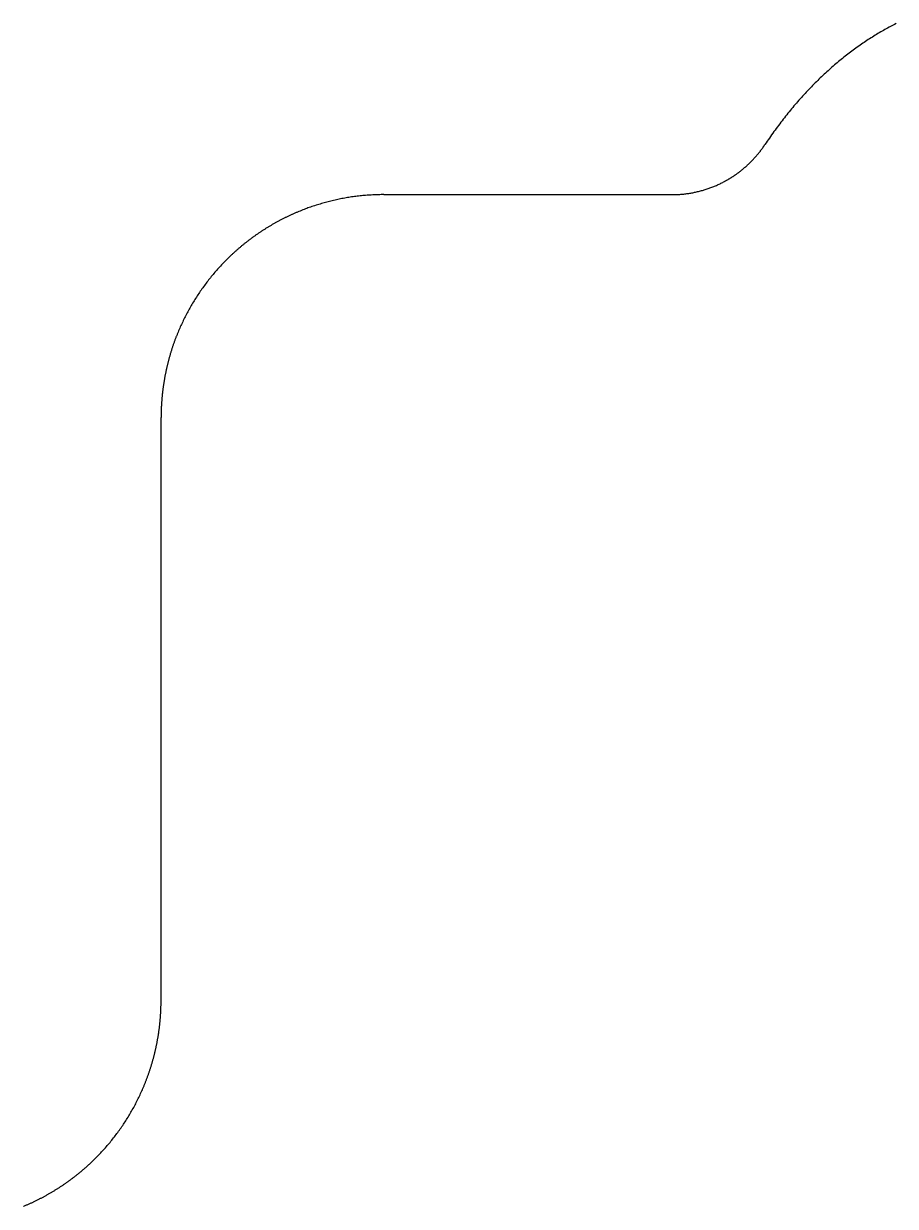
# Model space of a CAD drawing. Header units: millimetres. Extents: x -10 to 277, y -95 to 18.
# Drawn here: x 215.14 to 222.96, y -95.07 to -84.46 of the extents above; entities that cross this region are included whole.
import ezdxf

# ---------------------------------------------------------------- set-up
doc = ezdxf.new("R2010")
doc.units = ezdxf.units.MM
doc.header["$MEASUREMENT"] = 0
doc.layers.add('Edge.Cuts', color=53, linetype='CONTINUOUS')

msp = doc.modelspace()

# ---------------------------------------------------------------- linework, layer by layer
at = {"layer": 'Edge.Cuts', "linetype": 'Continuous'}
for p, q in [((222.919401, -84.486019), (222.906855, -84.492735)), ((222.93196, -84.479388), (222.919401, -84.486019)), ((222.944532, -84.472839), (222.93196, -84.479388)), ((222.957116, -84.466375), (222.944532, -84.472839)), ((222.969712, -84.459994), (222.957116, -84.466375)), ((222.732681, -84.595576), (222.720355, -84.603554)), ((222.745024, -84.587683), (222.732681, -84.595576)), ((222.757382, -84.579873), (222.745024, -84.587683)), ((222.769757, -84.572149), (222.757382, -84.579873)), ((222.782147, -84.564508), (222.769757, -84.572149)), ((222.794553, -84.556952), (222.782147, -84.564508)), ((222.806973, -84.549481), (222.794553, -84.556952)), ((222.819409, -84.542093), (222.806973, -84.549481)), ((222.831859, -84.53479), (222.819409, -84.542093)), ((222.844324, -84.527571), (222.831859, -84.53479)), ((222.856803, -84.520436), (222.844324, -84.527571)), ((222.869295, -84.513385), (222.856803, -84.520436)), ((222.881802, -84.506417), (222.869295, -84.513385)), ((222.894322, -84.499534), (222.881802, -84.506417)), ((222.906855, -84.492735), (222.894322, -84.499534)), ((222.585928, -84.696901), (222.573819, -84.705896)), ((222.598056, -84.687991), (222.585928, -84.696901)), ((222.610203, -84.679166), (222.598056, -84.687991)), ((222.622369, -84.670425), (222.610203, -84.679166)), ((222.634555, -84.66177), (222.622369, -84.670425)), ((222.646759, -84.653199), (222.634555, -84.66177)), ((222.658981, -84.644713), (222.646759, -84.653199)), ((222.671221, -84.636312), (222.658981, -84.644713)), ((222.683478, -84.627996), (222.671221, -84.636312)), ((222.695754, -84.619764), (222.683478, -84.627996)), ((222.708046, -84.611617), (222.695754, -84.619764)), ((222.720355, -84.603554), (222.708046, -84.611617)), ((222.453876, -84.800518), (222.442003, -84.810448)), ((222.465773, -84.790673), (222.453876, -84.800518)), ((222.477692, -84.780913), (222.465773, -84.790673)), ((222.489633, -84.771239), (222.477692, -84.780913)), ((222.501596, -84.761649), (222.489633, -84.771239)), ((222.513581, -84.752144), (222.501596, -84.761649)), ((222.525587, -84.742725), (222.513581, -84.752144)), ((222.537614, -84.73339), (222.525587, -84.742725)), ((222.549662, -84.72414), (222.537614, -84.73339)), ((222.561731, -84.714975), (222.549662, -84.72414)), ((222.573819, -84.705896), (222.561731, -84.714975)), ((222.336214, -84.903642), (222.324585, -84.914421)), ((222.347869, -84.892947), (222.336214, -84.903642)), ((222.35955, -84.882337), (222.347869, -84.892947)), ((222.371255, -84.871812), (222.35955, -84.882337)), ((222.382986, -84.861372), (222.371255, -84.871812)), ((222.394741, -84.851017), (222.382986, -84.861372)), ((222.406521, -84.840747), (222.394741, -84.851017)), ((222.418325, -84.830562), (222.406521, -84.840747)), ((222.430152, -84.820462), (222.418325, -84.830562)), ((222.442003, -84.810448), (222.430152, -84.820462)), ((222.221135, -85.015258), (222.209782, -85.026886)), ((222.232518, -85.003715), (222.221135, -85.015258)), ((222.243929, -84.992256), (222.232518, -85.003715)), ((222.255369, -84.980883), (222.243929, -84.992256)), ((222.266837, -84.969594), (222.255369, -84.980883)), ((222.278332, -84.95839), (222.266837, -84.969594)), ((222.289855, -84.94727), (222.278332, -84.95839)), ((222.301405, -84.936236), (222.289855, -84.94727)), ((222.312982, -84.925286), (222.301405, -84.936236)), ((222.324585, -84.914421), (222.312982, -84.925286)), ((222.120034, -85.122948), (222.108955, -85.135335)), ((222.131144, -85.110645), (222.120034, -85.122948)), ((222.142286, -85.098426), (222.131144, -85.110645)), ((222.153459, -85.086292), (222.142286, -85.098426)), ((222.164663, -85.074242), (222.153459, -85.086292)), ((222.175897, -85.062276), (222.164663, -85.074242)), ((222.187162, -85.050395), (222.175897, -85.062276)), ((222.198457, -85.038598), (222.187162, -85.050395)), ((222.209782, -85.026886), (222.198457, -85.038598)), ((222.032327, -85.224394), (222.021515, -85.237451)), ((222.043173, -85.21142), (222.032327, -85.224394)), ((222.054053, -85.19853), (222.043173, -85.21142)), ((222.064967, -85.185723), (222.054053, -85.19853)), ((222.075914, -85.173), (222.064967, -85.185723)), ((222.086895, -85.160361), (222.075914, -85.173)), ((222.097909, -85.147806), (222.086895, -85.160361)), ((222.108955, -85.135335), (222.097909, -85.147806)), ((221.946829, -85.331185), (221.936306, -85.344908)), ((221.95739, -85.317546), (221.946829, -85.331185)), ((221.967987, -85.303989), (221.95739, -85.317546)), ((221.978621, -85.290515), (221.967987, -85.303989)), ((221.989291, -85.277124), (221.978621, -85.290515)), ((221.999997, -85.263817), (221.989291, -85.277124)), ((222.010738, -85.250592), (221.999997, -85.263817)), ((222.021515, -85.237451), (222.010738, -85.250592)), ((221.86371, -85.443273), (221.853496, -85.457654)), ((221.873964, -85.428974), (221.86371, -85.443273)), ((221.884258, -85.414758), (221.873964, -85.428974)), ((221.89459, -85.400623), (221.884258, -85.414758)), ((221.904962, -85.386571), (221.89459, -85.400623)), ((221.915372, -85.3726), (221.904962, -85.386571)), ((221.92582, -85.358713), (221.915372, -85.3726)), ((221.936306, -85.344908), (221.92582, -85.358713)), ((221.786205, -85.555886), (221.7909, -85.5489)), ((221.793067, -85.545649), (221.7909, -85.5489)), ((221.803035, -85.53078), (221.793067, -85.545649)), ((221.813045, -85.515992), (221.803035, -85.53078)), ((221.823096, -85.501285), (221.813045, -85.515992)), ((221.833189, -85.48666), (221.823096, -85.501285)), ((221.843322, -85.472116), (221.833189, -85.48666)), ((221.853496, -85.457654), (221.843322, -85.472116)), ((221.706629, -85.658267), (221.709589, -85.654915)), ((221.709589, -85.654915), (221.712533, -85.65155)), ((221.712533, -85.65155), (221.715463, -85.648172)), ((221.715463, -85.648172), (221.718377, -85.644781)), ((221.718377, -85.644781), (221.721277, -85.641377)), ((221.721277, -85.641377), (221.724161, -85.63796)), ((221.724161, -85.63796), (221.72703, -85.634529)), ((221.72703, -85.634529), (221.729884, -85.631086)), ((221.729884, -85.631086), (221.732723, -85.627629)), ((221.732723, -85.627629), (221.735545, -85.624161)), ((221.735545, -85.624161), (221.738353, -85.620679)), ((221.738353, -85.620679), (221.741145, -85.617185)), ((221.741145, -85.617185), (221.743922, -85.613677)), ((221.743922, -85.613677), (221.746683, -85.610158)), ((221.746683, -85.610158), (221.749429, -85.606625)), ((221.749429, -85.606625), (221.752159, -85.603081)), ((221.752159, -85.603081), (221.754874, -85.599523)), ((221.754874, -85.599523), (221.757572, -85.595954)), ((221.757572, -85.595954), (221.760255, -85.592371)), ((221.760255, -85.592371), (221.762921, -85.588778)), ((221.762921, -85.588778), (221.765573, -85.58517)), ((221.765573, -85.58517), (221.768208, -85.581553)), ((221.768208, -85.581553), (221.770827, -85.577921)), ((221.770827, -85.577921), (221.77343, -85.574279)), ((221.77343, -85.574279), (221.776018, -85.570624)), ((221.776018, -85.570624), (221.778588, -85.566958)), ((221.778588, -85.566958), (221.781144, -85.563278)), ((221.781144, -85.563278), (221.783682, -85.559589)), ((221.783682, -85.559589), (221.786205, -85.555886)), ((221.597505, -85.763882), (221.600939, -85.761018)), ((221.600939, -85.761018), (221.60436, -85.758138)), ((221.60436, -85.758138), (221.607768, -85.755243)), ((221.607768, -85.755243), (221.611163, -85.752333)), ((221.611163, -85.752333), (221.614545, -85.749408)), ((221.614545, -85.749408), (221.617914, -85.746468)), ((221.617914, -85.746468), (221.621269, -85.743512)), ((221.621269, -85.743512), (221.624611, -85.740542)), ((221.624611, -85.740542), (221.62794, -85.737557)), ((221.62794, -85.737557), (221.631255, -85.734558)), ((221.631255, -85.734558), (221.634557, -85.731542)), ((221.634557, -85.731542), (221.637845, -85.728514)), ((221.637845, -85.728514), (221.64112, -85.725469)), ((221.64112, -85.725469), (221.64438, -85.722411)), ((221.64438, -85.722411), (221.647628, -85.719338)), ((221.647628, -85.719338), (221.650861, -85.71625)), ((221.650861, -85.71625), (221.654081, -85.713148)), ((221.654081, -85.713148), (221.657286, -85.710032)), ((221.657286, -85.710032), (221.660478, -85.706901)), ((221.660478, -85.706901), (221.663654, -85.703757)), ((221.663654, -85.703757), (221.666818, -85.700597)), ((221.666818, -85.700597), (221.669967, -85.697424)), ((221.669967, -85.697424), (221.673102, -85.694237)), ((221.673102, -85.694237), (221.676222, -85.691036)), ((221.676222, -85.691036), (221.679329, -85.68782)), ((221.679329, -85.68782), (221.68242, -85.684592)), ((221.68242, -85.684592), (221.685498, -85.681348)), ((221.685498, -85.681348), (221.68856, -85.678092)), ((221.68856, -85.678092), (221.691609, -85.674821)), ((221.691609, -85.674821), (221.694642, -85.671538)), ((221.694642, -85.671538), (221.697661, -85.66824)), ((221.697661, -85.66824), (221.700665, -85.664929)), ((221.700665, -85.664929), (221.703655, -85.661604)), ((221.703655, -85.661604), (221.706629, -85.658267)), ((221.442561, -85.869668), (221.446471, -85.867494)), ((221.446471, -85.867494), (221.450372, -85.865302)), ((221.450372, -85.865302), (221.454264, -85.863093)), ((221.454264, -85.863093), (221.458145, -85.860867)), ((221.458145, -85.860867), (221.462016, -85.858623)), ((221.462016, -85.858623), (221.465877, -85.856362)), ((221.465877, -85.856362), (221.469728, -85.854084)), ((221.469728, -85.854084), (221.473569, -85.851789)), ((221.473569, -85.851789), (221.477399, -85.849476)), ((221.477399, -85.849476), (221.481219, -85.847146)), ((221.481219, -85.847146), (221.485029, -85.8448)), ((221.485029, -85.8448), (221.488828, -85.842436)), ((221.488828, -85.842436), (221.492616, -85.840055)), ((221.492616, -85.840055), (221.496394, -85.837658)), ((221.496394, -85.837658), (221.500161, -85.835244)), ((221.500161, -85.835244), (221.503917, -85.832813)), ((221.503917, -85.832813), (221.507662, -85.830365)), ((221.507662, -85.830365), (221.511395, -85.8279)), ((221.511395, -85.8279), (221.515118, -85.825419)), ((221.515118, -85.825419), (221.51883, -85.822921)), ((221.51883, -85.822921), (221.522531, -85.820407)), ((221.522531, -85.820407), (221.526219, -85.817876)), ((221.526219, -85.817876), (221.529897, -85.815329)), ((221.529897, -85.815329), (221.533563, -85.812766)), ((221.533563, -85.812766), (221.537218, -85.810185)), ((221.537218, -85.810185), (221.540861, -85.807589)), ((221.540861, -85.807589), (221.544492, -85.804977)), ((221.544492, -85.804977), (221.548111, -85.802349)), ((221.548111, -85.802349), (221.551719, -85.799704)), ((221.551719, -85.799704), (221.555315, -85.797043)), ((221.555315, -85.797043), (221.558898, -85.794366)), ((221.558898, -85.794366), (221.56247, -85.791674)), ((221.56247, -85.791674), (221.566029, -85.788965)), ((221.566029, -85.788965), (221.569576, -85.786241)), ((221.569576, -85.786241), (221.573111, -85.7835)), ((221.573111, -85.7835), (221.576634, -85.780745)), ((221.576634, -85.780745), (221.580144, -85.777973)), ((221.580144, -85.777973), (221.583641, -85.775186)), ((221.583641, -85.775186), (221.587127, -85.772383)), ((221.587127, -85.772383), (221.590599, -85.769565)), ((221.590599, -85.769565), (221.594058, -85.766731)), ((221.594058, -85.766731), (221.597505, -85.763882)), ((221.145193, -85.977039), (221.153965, -85.975332)), ((221.153965, -85.975332), (221.162722, -85.973547)), ((221.162722, -85.973547), (221.171463, -85.971683)), ((221.171463, -85.971683), (221.180187, -85.969741)), ((221.180187, -85.969741), (221.188893, -85.967721)), ((221.188893, -85.967721), (221.197581, -85.965624)), ((221.197581, -85.965624), (221.206251, -85.963448)), ((221.206251, -85.963448), (221.214901, -85.961195)), ((221.214901, -85.961195), (221.223531, -85.958865)), ((221.223531, -85.958865), (221.23214, -85.956457)), ((221.23214, -85.956457), (221.240728, -85.953972)), ((221.240728, -85.953972), (221.249294, -85.95141)), ((221.249294, -85.95141), (221.257837, -85.948772)), ((221.257837, -85.948772), (221.266356, -85.946058)), ((221.266356, -85.946058), (221.274852, -85.943267)), ((221.274852, -85.943267), (221.283322, -85.9404)), ((221.283322, -85.9404), (221.291767, -85.937457)), ((221.291767, -85.937457), (221.300186, -85.934439)), ((221.300186, -85.934439), (221.308578, -85.931345)), ((221.308578, -85.931345), (221.316943, -85.928176)), ((221.316943, -85.928176), (221.325279, -85.924933)), ((221.325279, -85.924933), (221.333586, -85.921615)), ((221.333586, -85.921615), (221.341864, -85.918222)), ((221.341864, -85.918222), (221.350111, -85.914756)), ((221.350111, -85.914756), (221.358328, -85.911216)), ((221.358328, -85.911216), (221.366513, -85.907602)), ((221.366513, -85.907602), (221.374665, -85.903915)), ((221.374665, -85.903915), (221.382785, -85.900156)), ((221.382785, -85.900156), (221.390871, -85.896323)), ((221.390871, -85.896323), (221.398922, -85.892419)), ((221.398922, -85.892419), (221.406938, -85.888443)), ((221.406938, -85.888443), (221.414919, -85.884395)), ((221.414919, -85.884395), (221.422863, -85.880275)), ((221.422863, -85.880275), (221.430771, -85.876085)), ((221.430771, -85.876085), (221.43471, -85.873964)), ((221.43471, -85.873964), (221.43864, -85.871825)), ((221.43864, -85.871825), (221.442561, -85.869668)), ((217.801462, -86.078602), (217.789356, -86.082268)), ((217.81359, -86.075013), (217.801462, -86.078602)), ((217.825741, -86.0715), (217.81359, -86.075013)), ((217.837913, -86.068065), (217.825741, -86.0715)), ((217.850106, -86.064706), (217.837913, -86.068065)), ((217.86232, -86.061425), (217.850106, -86.064706)), ((217.874554, -86.058221), (217.86232, -86.061425)), ((217.886809, -86.055095), (217.874554, -86.058221)), ((217.899082, -86.052047), (217.886809, -86.055095)), ((217.911374, -86.049076), (217.899082, -86.052047)), ((217.923684, -86.046183), (217.911374, -86.049076)), ((217.936012, -86.043368), (217.923684, -86.046183)), ((217.948358, -86.040631), (217.936012, -86.043368)), ((217.96072, -86.037972), (217.948358, -86.040631)), ((217.973098, -86.035392), (217.96072, -86.037972)), ((217.985493, -86.03289), (217.973098, -86.035392)), ((217.997902, -86.030466), (217.985493, -86.03289)), ((218.010327, -86.028121), (217.997902, -86.030466)), ((218.022766, -86.025855), (218.010327, -86.028121)), ((218.035219, -86.023667), (218.022766, -86.025855)), ((218.047685, -86.021559), (218.035219, -86.023667)), ((218.060164, -86.019529), (218.047685, -86.021559)), ((218.072656, -86.017578), (218.060164, -86.019529)), ((218.08516, -86.015706), (218.072656, -86.017578)), ((218.097675, -86.013914), (218.08516, -86.015706)), ((218.110202, -86.0122), (218.097675, -86.013914)), ((218.122739, -86.010566), (218.110202, -86.0122)), ((218.135286, -86.009011), (218.122739, -86.010566)), ((218.147843, -86.007536), (218.135286, -86.009011)), ((218.160408, -86.00614), (218.147843, -86.007536)), ((218.172983, -86.004823), (218.160408, -86.00614)), ((218.185566, -86.003586), (218.172983, -86.004823)), ((218.198157, -86.002429), (218.185566, -86.003586)), ((218.210755, -86.001351), (218.198157, -86.002429)), ((218.22336, -86.000353), (218.210755, -86.001351)), ((218.235972, -85.999434), (218.22336, -86.000353)), ((218.24859, -85.998596), (218.235972, -85.999434)), ((218.261213, -85.997837), (218.24859, -85.998596)), ((218.273841, -85.997158), (218.261213, -85.997837)), ((218.286474, -85.996558), (218.273841, -85.997158)), ((218.299111, -85.996039), (218.286474, -85.996558)), ((218.311752, -85.995599), (218.299111, -85.996039)), ((218.324397, -85.99524), (218.311752, -85.995599)), ((218.337044, -85.99496), (218.324397, -85.99524)), ((218.349694, -85.99476), (218.337044, -85.99496)), ((218.362346, -85.99464), (218.349694, -85.99476)), ((218.375, -85.9946), (218.362346, -85.99464)), ((218.375, -85.9946), (220.9585, -85.9946)), ((220.9585, -85.9946), (220.967456, -85.99456)), ((220.967456, -85.99456), (220.976409, -85.99444)), ((220.976409, -85.99444), (220.985358, -85.99424)), ((220.985358, -85.99424), (220.994303, -85.993961)), ((220.994303, -85.993961), (221.003244, -85.993601)), ((221.003244, -85.993601), (221.01218, -85.993162)), ((221.01218, -85.993162), (221.021109, -85.992643)), ((221.021109, -85.992643), (221.030033, -85.992045)), ((221.030033, -85.992045), (221.038949, -85.991366)), ((221.038949, -85.991366), (221.047858, -85.990609)), ((221.047858, -85.990609), (221.056759, -85.989771)), ((221.056759, -85.989771), (221.065652, -85.988854)), ((221.065652, -85.988854), (221.074535, -85.987858)), ((221.074535, -85.987858), (221.083408, -85.986783)), ((221.083408, -85.986783), (221.092271, -85.985628)), ((221.092271, -85.985628), (221.101122, -85.984394)), ((221.101122, -85.984394), (221.109962, -85.983081)), ((221.109962, -85.983081), (221.11879, -85.981689)), ((221.11879, -85.981689), (221.127605, -85.980218)), ((221.127605, -85.980218), (221.136406, -85.978668)), ((221.136406, -85.978668), (221.145193, -85.977039)), ((217.518315, -86.187377), (217.512603, -86.190096)), ((217.524035, -86.184677), (217.518315, -86.187377)), ((217.529764, -86.181994), (217.524035, -86.184677)), ((217.535501, -86.17933), (217.529764, -86.181994)), ((217.541247, -86.176684), (217.535501, -86.17933)), ((217.547001, -86.174056), (217.541247, -86.176684)), ((217.552763, -86.171446), (217.547001, -86.174056)), ((217.558534, -86.168854), (217.552763, -86.171446)), ((217.564312, -86.166281), (217.558534, -86.168854)), ((217.570099, -86.163726), (217.564312, -86.166281)), ((217.575894, -86.161189), (217.570099, -86.163726)), ((217.581697, -86.158671), (217.575894, -86.161189)), ((217.587508, -86.156171), (217.581697, -86.158671)), ((217.593326, -86.153689), (217.587508, -86.156171)), ((217.599153, -86.151226), (217.593326, -86.153689)), ((217.604987, -86.148781), (217.599153, -86.151226)), ((217.610829, -86.146355), (217.604987, -86.148781)), ((217.622535, -86.141558), (217.610829, -86.146355)), ((217.634272, -86.136835), (217.622535, -86.141558)), ((217.646038, -86.132186), (217.634272, -86.136835)), ((217.657833, -86.127612), (217.646038, -86.132186)), ((217.669656, -86.123113), (217.657833, -86.127612)), ((217.681508, -86.118688), (217.669656, -86.123113)), ((217.693387, -86.114339), (217.681508, -86.118688)), ((217.705294, -86.110065), (217.693387, -86.114339)), ((217.717227, -86.105866), (217.705294, -86.110065)), ((217.729186, -86.101743), (217.717227, -86.105866)), ((217.741171, -86.097696), (217.729186, -86.101743)), ((217.753181, -86.093725), (217.741171, -86.097696)), ((217.765215, -86.089829), (217.753181, -86.093725)), ((217.777274, -86.08601), (217.765215, -86.089829)), ((217.789356, -86.082268), (217.777274, -86.08601)), ((217.323918, -86.293072), (217.318542, -86.296405)), ((217.329304, -86.289757), (217.323918, -86.293072)), ((217.334701, -86.286458), (217.329304, -86.289757)), ((217.340107, -86.283177), (217.334701, -86.286458)), ((217.345525, -86.279913), (217.340107, -86.283177)), ((217.350953, -86.276666), (217.345525, -86.279913)), ((217.356391, -86.273436), (217.350953, -86.276666)), ((217.361839, -86.270224), (217.356391, -86.273436)), ((217.367298, -86.267028), (217.361839, -86.270224)), ((217.372766, -86.26385), (217.367298, -86.267028)), ((217.378245, -86.260689), (217.372766, -86.26385)), ((217.383733, -86.257545), (217.378245, -86.260689)), ((217.389232, -86.254419), (217.383733, -86.257545)), ((217.39474, -86.25131), (217.389232, -86.254419)), ((217.400259, -86.248219), (217.39474, -86.25131)), ((217.405787, -86.245145), (217.400259, -86.248219)), ((217.411325, -86.242088), (217.405787, -86.245145)), ((217.416872, -86.23905), (217.411325, -86.242088)), ((217.422429, -86.236028), (217.416872, -86.23905)), ((217.427996, -86.233024), (217.422429, -86.236028)), ((217.433572, -86.230038), (217.427996, -86.233024)), ((217.439157, -86.22707), (217.433572, -86.230038)), ((217.444753, -86.224118), (217.439157, -86.22707)), ((217.450357, -86.221185), (217.444753, -86.224118)), ((217.45597, -86.21827), (217.450357, -86.221185)), ((217.461593, -86.215372), (217.45597, -86.21827)), ((217.467225, -86.212492), (217.461593, -86.215372)), ((217.472866, -86.20963), (217.467225, -86.212492)), ((217.478516, -86.206785), (217.472866, -86.20963)), ((217.484175, -86.203959), (217.478516, -86.206785)), ((217.489843, -86.20115), (217.484175, -86.203959)), ((217.49552, -86.19836), (217.489843, -86.20115)), ((217.501206, -86.195587), (217.49552, -86.19836)), ((217.5069, -86.192833), (217.501206, -86.195587)), ((217.512603, -86.190096), (217.5069, -86.192833)), ((217.172516, -86.396477), (217.167469, -86.400287)), ((217.177576, -86.392682), (217.172516, -86.396477)), ((217.182647, -86.388904), (217.177576, -86.392682)), ((217.187731, -86.385141), (217.182647, -86.388904)), ((217.192826, -86.381395), (217.187731, -86.385141)), ((217.197933, -86.377664), (217.192826, -86.381395)), ((217.203052, -86.37395), (217.197933, -86.377664)), ((217.208183, -86.370252), (217.203052, -86.37395)), ((217.213324, -86.366571), (217.208183, -86.370252)), ((217.218479, -86.362905), (217.213324, -86.366571)), ((217.223644, -86.359257), (217.218479, -86.362905)), ((217.228821, -86.355624), (217.223644, -86.359257)), ((217.234009, -86.352008), (217.228821, -86.355624)), ((217.239209, -86.348408), (217.234009, -86.352008)), ((217.24442, -86.344825), (217.239209, -86.348408)), ((217.249643, -86.341257), (217.24442, -86.344825)), ((217.254876, -86.337707), (217.249643, -86.341257)), ((217.260121, -86.334173), (217.254876, -86.337707)), ((217.265377, -86.330656), (217.260121, -86.334173)), ((217.270645, -86.327156), (217.265377, -86.330656)), ((217.275923, -86.323672), (217.270645, -86.327156)), ((217.281213, -86.320204), (217.275923, -86.323672)), ((217.286513, -86.316754), (217.281213, -86.320204)), ((217.291824, -86.31332), (217.286513, -86.316754)), ((217.297146, -86.309904), (217.291824, -86.31332)), ((217.302479, -86.306503), (217.297146, -86.309904)), ((217.307822, -86.30312), (217.302479, -86.306503)), ((217.313177, -86.299754), (217.307822, -86.30312)), ((217.318542, -86.296405), (217.313177, -86.299754)), ((217.040603, -86.504862), (217.035896, -86.509091)), ((217.045322, -86.500648), (217.040603, -86.504862)), ((217.050054, -86.496449), (217.045322, -86.500648)), ((217.054799, -86.492265), (217.050054, -86.496449)), ((217.059558, -86.488096), (217.054799, -86.492265)), ((217.064329, -86.483943), (217.059558, -86.488096)), ((217.069114, -86.479804), (217.064329, -86.483943)), ((217.073911, -86.475682), (217.069114, -86.479804)), ((217.078722, -86.471573), (217.073911, -86.475682)), ((217.083545, -86.467481), (217.078722, -86.471573)), ((217.088382, -86.463404), (217.083545, -86.467481)), ((217.09323, -86.459342), (217.088382, -86.463404)), ((217.098093, -86.455296), (217.09323, -86.459342)), ((217.102966, -86.451265), (217.098093, -86.455296)), ((217.107854, -86.447249), (217.102966, -86.451265)), ((217.112753, -86.44325), (217.107854, -86.447249)), ((217.117666, -86.439265), (217.112753, -86.44325)), ((217.12259, -86.435297), (217.117666, -86.439265)), ((217.127528, -86.431344), (217.12259, -86.435297)), ((217.132477, -86.427407), (217.127528, -86.431344)), ((217.13744, -86.423485), (217.132477, -86.427407)), ((217.142414, -86.419579), (217.13744, -86.423485)), ((217.147401, -86.415689), (217.142414, -86.419579)), ((217.152399, -86.411815), (217.147401, -86.415689)), ((217.157411, -86.407956), (217.152399, -86.411815)), ((217.162434, -86.404114), (217.157411, -86.407956)), ((217.167469, -86.400287), (217.162434, -86.404114)), ((216.934213, -86.607496), (216.925467, -86.616637)), ((216.943018, -86.598409), (216.934213, -86.607496)), ((216.95188, -86.589377), (216.943018, -86.598409)), ((216.9608, -86.5804), (216.95188, -86.589377)), ((216.962433, -86.578769), (216.9608, -86.5804)), ((216.966923, -86.574304), (216.962433, -86.578769)), ((216.971425, -86.569854), (216.966923, -86.574304)), ((216.975942, -86.565418), (216.971425, -86.569854)), ((216.980472, -86.560998), (216.975942, -86.565418)), ((216.985016, -86.556591), (216.980472, -86.560998)), ((216.989574, -86.5522), (216.985016, -86.556591)), ((216.994146, -86.547822), (216.989574, -86.5522)), ((216.99873, -86.54346), (216.994146, -86.547822)), ((217.003329, -86.539111), (216.99873, -86.54346)), ((217.007941, -86.534779), (217.003329, -86.539111)), ((217.012567, -86.53046), (217.007941, -86.534779)), ((217.017206, -86.526157), (217.012567, -86.53046)), ((217.021859, -86.521867), (217.017206, -86.526157)), ((217.026525, -86.517594), (217.021859, -86.521867)), ((217.031204, -86.513335), (217.026525, -86.517594)), ((217.035896, -86.509091), (217.031204, -86.513335)), ((216.841279, -86.710993), (216.833194, -86.720715)), ((216.849426, -86.701322), (216.841279, -86.710993)), ((216.857634, -86.691702), (216.849426, -86.701322)), ((216.865903, -86.682134), (216.857634, -86.691702)), ((216.874232, -86.672618), (216.865903, -86.682134)), ((216.882622, -86.663155), (216.874232, -86.672618)), ((216.891072, -86.653745), (216.882622, -86.663155)), ((216.899582, -86.644387), (216.891072, -86.653745)), ((216.908151, -86.635083), (216.899582, -86.644387)), ((216.91678, -86.625833), (216.908151, -86.635083)), ((216.925467, -86.616637), (216.91678, -86.625833)), ((216.755789, -86.820665), (216.748399, -86.830925)), ((216.763243, -86.810452), (216.755789, -86.820665)), ((216.770761, -86.800287), (216.763243, -86.810452)), ((216.778344, -86.790169), (216.770761, -86.800287)), ((216.78599, -86.7801), (216.778344, -86.790169)), ((216.7937, -86.770079), (216.78599, -86.7801)), ((216.801474, -86.760107), (216.7937, -86.770079)), ((216.80931, -86.750184), (216.801474, -86.760107)), ((216.817209, -86.740311), (216.80931, -86.750184)), ((216.82517, -86.730487), (216.817209, -86.740311)), ((216.833194, -86.720715), (216.82517, -86.730487)), ((216.684852, -86.925314), (216.678125, -86.936022)), ((216.691647, -86.914649), (216.684852, -86.925314)), ((216.698509, -86.904028), (216.691647, -86.914649)), ((216.705437, -86.89345), (216.698509, -86.904028)), ((216.712433, -86.882916), (216.705437, -86.89345)), ((216.719494, -86.872427), (216.712433, -86.882916)), ((216.726622, -86.861983), (216.719494, -86.872427)), ((216.733816, -86.851584), (216.726622, -86.861983)), ((216.741075, -86.841232), (216.733816, -86.851584)), ((216.748399, -86.830925), (216.741075, -86.841232)), ((216.62066, -87.034258), (216.614621, -87.045372)), ((216.626768, -87.023183), (216.62066, -87.034258)), ((216.632946, -87.012146), (216.626768, -87.023183)), ((216.639194, -87.001149), (216.632946, -87.012146)), ((216.64551, -86.990192), (216.639194, -87.001149)), ((216.651896, -86.979276), (216.64551, -86.990192)), ((216.658351, -86.9684), (216.651896, -86.979276)), ((216.664874, -86.957566), (216.658351, -86.9684)), ((216.671466, -86.946773), (216.664874, -86.957566)), ((216.678125, -86.936022), (216.671466, -86.946773)), ((216.568866, -87.135622), (216.563469, -87.147063)), ((216.574335, -87.124215), (216.568866, -87.135622)), ((216.579876, -87.112843), (216.574335, -87.124215)), ((216.585489, -87.101507), (216.579876, -87.112843)), ((216.591174, -87.090206), (216.585489, -87.101507)), ((216.596929, -87.078942), (216.591174, -87.090206)), ((216.602756, -87.067715), (216.596929, -87.078942)), ((216.608653, -87.056525), (216.602756, -87.067715)), ((216.614621, -87.045372), (216.608653, -87.056525)), ((216.520538, -87.245642), (216.518178, -87.251511)), ((216.522916, -87.23978), (216.520538, -87.245642)), ((216.525313, -87.233926), (216.522916, -87.23978)), ((216.527728, -87.22808), (216.525313, -87.233926)), ((216.532614, -87.21641), (216.527728, -87.22808)), ((216.537573, -87.204771), (216.532614, -87.21641)), ((216.542606, -87.193164), (216.537573, -87.204771)), ((216.547713, -87.18159), (216.542606, -87.193164)), ((216.552892, -87.170048), (216.547713, -87.18159)), ((216.558144, -87.158539), (216.552892, -87.170048)), ((216.563469, -87.147063), (216.558144, -87.158539)), ((216.480923, -87.352374), (216.478901, -87.358368)), ((216.482964, -87.346387), (216.480923, -87.352374)), ((216.485024, -87.340406), (216.482964, -87.346387)), ((216.487102, -87.334432), (216.485024, -87.340406)), ((216.4892, -87.328464), (216.487102, -87.334432)), ((216.491316, -87.322503), (216.4892, -87.328464)), ((216.493452, -87.316548), (216.491316, -87.322503)), ((216.495606, -87.310601), (216.493452, -87.316548)), ((216.497779, -87.30466), (216.495606, -87.310601)), ((216.499971, -87.298726), (216.497779, -87.30466)), ((216.502181, -87.292799), (216.499971, -87.298726)), ((216.50441, -87.286879), (216.502181, -87.292799)), ((216.506658, -87.280967), (216.50441, -87.286879)), ((216.508925, -87.275061), (216.506658, -87.280967)), ((216.51121, -87.269162), (216.508925, -87.275061)), ((216.513514, -87.263271), (216.51121, -87.269162)), ((216.515837, -87.257387), (216.513514, -87.263271)), ((216.518178, -87.251511), (216.515837, -87.257387)), ((216.447446, -87.46118), (216.445768, -87.467279)), ((216.449142, -87.455088), (216.447446, -87.46118)), ((216.450859, -87.449), (216.449142, -87.455088)), ((216.452594, -87.442917), (216.450859, -87.449)), ((216.454349, -87.43684), (216.452594, -87.442917)), ((216.456122, -87.430769), (216.454349, -87.43684)), ((216.457915, -87.424703), (216.456122, -87.430769)), ((216.459728, -87.418643), (216.457915, -87.424703)), ((216.461559, -87.412589), (216.459728, -87.418643)), ((216.46341, -87.40654), (216.461559, -87.412589)), ((216.465279, -87.400497), (216.46341, -87.40654)), ((216.467168, -87.394461), (216.465279, -87.400497)), ((216.469076, -87.38843), (216.467168, -87.394461)), ((216.471003, -87.382405), (216.469076, -87.38843)), ((216.472949, -87.376386), (216.471003, -87.382405)), ((216.474914, -87.370374), (216.472949, -87.376386)), ((216.476898, -87.364368), (216.474914, -87.370374)), ((216.478901, -87.358368), (216.476898, -87.364368)), ((216.421564, -87.565525), (216.420216, -87.571704)), ((216.42293, -87.55935), (216.421564, -87.565525)), ((216.424317, -87.55318), (216.42293, -87.55935)), ((216.425723, -87.547013), (216.424317, -87.55318)), ((216.427148, -87.540852), (216.425723, -87.547013)), ((216.428593, -87.534694), (216.427148, -87.540852)), ((216.430057, -87.528542), (216.428593, -87.534694)), ((216.431541, -87.522393), (216.430057, -87.528542)), ((216.433044, -87.51625), (216.431541, -87.522393)), ((216.434567, -87.510111), (216.433044, -87.51625)), ((216.436109, -87.503978), (216.434567, -87.510111)), ((216.43767, -87.497849), (216.436109, -87.503978)), ((216.439251, -87.491725), (216.43767, -87.497849)), ((216.440851, -87.485605), (216.439251, -87.491725)), ((216.442471, -87.479492), (216.440851, -87.485605)), ((216.44411, -87.473383), (216.442471, -87.479492)), ((216.445768, -87.467279), (216.44411, -87.473383)), ((216.401329, -87.6711), (216.400316, -87.677342)), ((216.402362, -87.664861), (216.401329, -87.6711)), ((216.403415, -87.658625), (216.402362, -87.664861)), ((216.404487, -87.652393), (216.403415, -87.658625)), ((216.405579, -87.646164), (216.404487, -87.652393)), ((216.406691, -87.639939), (216.405579, -87.646164)), ((216.407822, -87.633716), (216.406691, -87.639939)), ((216.408973, -87.627498), (216.407822, -87.633716)), ((216.410144, -87.621283), (216.408973, -87.627498)), ((216.411334, -87.615072), (216.410144, -87.621283)), ((216.412544, -87.608865), (216.411334, -87.615072)), ((216.413774, -87.602662), (216.412544, -87.608865)), ((216.415023, -87.596462), (216.413774, -87.602662)), ((216.416292, -87.590267), (216.415023, -87.596462)), ((216.417581, -87.584075), (216.416292, -87.590267)), ((216.418889, -87.577888), (216.417581, -87.584075)), ((216.420216, -87.571704), (216.418889, -87.577888)), ((216.3868, -87.77761), (216.386124, -87.783898)), ((216.387496, -87.771324), (216.3868, -87.77761)), ((216.388212, -87.765041), (216.387496, -87.771324)), ((216.388947, -87.758759), (216.388212, -87.765041)), ((216.389703, -87.75248), (216.388947, -87.758759)), ((216.390478, -87.746203), (216.389703, -87.75248)), ((216.391274, -87.73993), (216.390478, -87.746203)), ((216.392089, -87.733658), (216.391274, -87.73993)), ((216.392924, -87.72739), (216.392089, -87.733658)), ((216.393779, -87.721123), (216.392924, -87.72739)), ((216.394653, -87.714861), (216.393779, -87.721123)), ((216.395548, -87.7086), (216.394653, -87.714861)), ((216.396462, -87.702343), (216.395548, -87.7086)), ((216.397396, -87.696088), (216.396462, -87.702343)), ((216.398349, -87.689836), (216.397396, -87.696088)), ((216.399323, -87.683587), (216.398349, -87.689836)), ((216.400316, -87.677342), (216.399323, -87.683587)), ((216.378016, -87.884766), (216.377678, -87.891084)), ((216.378373, -87.87845), (216.378016, -87.884766)), ((216.37875, -87.872135), (216.378373, -87.87845)), ((216.379147, -87.865822), (216.37875, -87.872135)), ((216.379564, -87.859509), (216.379147, -87.865822)), ((216.380001, -87.8532), (216.379564, -87.859509)), ((216.380458, -87.84689), (216.380001, -87.8532)), ((216.380935, -87.840583), (216.380458, -87.84689)), ((216.381432, -87.834277), (216.380935, -87.840583)), ((216.381949, -87.827973), (216.381432, -87.834277)), ((216.382485, -87.82167), (216.381949, -87.827973)), ((216.383042, -87.815371), (216.382485, -87.82167)), ((216.383619, -87.809072), (216.383042, -87.815371)), ((216.384215, -87.802776), (216.383619, -87.809072)), ((216.384831, -87.796481), (216.384215, -87.802776)), ((216.385468, -87.790189), (216.384831, -87.796481)), ((216.386124, -87.783898), (216.385468, -87.790189)), ((216.375019, -87.98596), (216.375001, -87.992292)), ((216.375056, -87.979631), (216.375019, -87.98596)), ((216.375113, -87.973301), (216.375056, -87.979631)), ((216.375191, -87.966973), (216.375113, -87.973301)), ((216.375288, -87.960643), (216.375191, -87.966973)), ((216.375405, -87.954316), (216.375288, -87.960643)), ((216.375543, -87.947988), (216.375405, -87.954316)), ((216.3757, -87.941663), (216.375543, -87.947988)), ((216.375877, -87.935336), (216.3757, -87.941663)), ((216.376075, -87.929012), (216.375877, -87.935336)), ((216.376292, -87.922688), (216.376075, -87.929012)), ((216.376529, -87.916365), (216.376292, -87.922688)), ((216.376787, -87.910043), (216.376529, -87.916365)), ((216.377064, -87.903723), (216.376787, -87.910043)), ((216.377361, -87.897402), (216.377064, -87.903723)), ((216.377678, -87.891084), (216.377361, -87.897402)), ((216.375001, -87.992292), (216.375, -87.9946)), ((216.375, -93.226), (216.375, -87.9946)), ((216.373471, -93.304235), (216.373708, -93.297912)), ((216.373708, -93.297912), (216.373925, -93.291588)), ((216.373925, -93.291588), (216.374123, -93.285264)), ((216.374123, -93.285264), (216.3743, -93.278937)), ((216.3743, -93.278937), (216.374457, -93.272612)), ((216.374457, -93.272612), (216.374595, -93.266284)), ((216.374595, -93.266284), (216.374712, -93.259957)), ((216.374712, -93.259957), (216.374809, -93.253627)), ((216.374809, -93.253627), (216.374887, -93.247299)), ((216.374887, -93.247299), (216.374944, -93.240969)), ((216.374944, -93.240969), (216.374981, -93.23464)), ((216.374981, -93.23464), (216.374999, -93.228309)), ((216.374999, -93.228309), (216.375, -93.226)), ((216.366381, -93.411528), (216.366958, -93.405229)), ((216.366958, -93.405229), (216.367515, -93.39893)), ((216.367515, -93.39893), (216.368051, -93.392627)), ((216.368051, -93.392627), (216.368568, -93.386323)), ((216.368568, -93.386323), (216.369065, -93.380017)), ((216.369065, -93.380017), (216.369542, -93.37371)), ((216.369542, -93.37371), (216.369999, -93.3674)), ((216.369999, -93.3674), (216.370436, -93.361091)), ((216.370436, -93.361091), (216.370853, -93.354778)), ((216.370853, -93.354778), (216.37125, -93.348465)), ((216.37125, -93.348465), (216.371627, -93.34215)), ((216.371627, -93.34215), (216.371984, -93.335834)), ((216.371984, -93.335834), (216.372322, -93.329516)), ((216.372322, -93.329516), (216.372639, -93.323198)), ((216.372639, -93.323198), (216.372936, -93.316877)), ((216.372936, -93.316877), (216.373213, -93.310557)), ((216.373213, -93.310557), (216.373471, -93.304235)), ((216.354452, -93.512), (216.355347, -93.505739)), ((216.355347, -93.505739), (216.356221, -93.499477)), ((216.356221, -93.499477), (216.357076, -93.49321)), ((216.357076, -93.49321), (216.357911, -93.486942)), ((216.357911, -93.486942), (216.358726, -93.48067)), ((216.358726, -93.48067), (216.359522, -93.474397)), ((216.359522, -93.474397), (216.360297, -93.46812)), ((216.360297, -93.46812), (216.361053, -93.461841)), ((216.361053, -93.461841), (216.361788, -93.455559)), ((216.361788, -93.455559), (216.362504, -93.449276)), ((216.362504, -93.449276), (216.3632, -93.44299)), ((216.3632, -93.44299), (216.363876, -93.436702)), ((216.363876, -93.436702), (216.364532, -93.430411)), ((216.364532, -93.430411), (216.365169, -93.424119)), ((216.365169, -93.424119), (216.365785, -93.417824)), ((216.365785, -93.417824), (216.366381, -93.411528)), ((216.336226, -93.617938), (216.337456, -93.611735)), ((216.337456, -93.611735), (216.338666, -93.605528)), ((216.338666, -93.605528), (216.339856, -93.599317)), ((216.339856, -93.599317), (216.341027, -93.593102)), ((216.341027, -93.593102), (216.342178, -93.586884)), ((216.342178, -93.586884), (216.343309, -93.580661)), ((216.343309, -93.580661), (216.344421, -93.574436)), ((216.344421, -93.574436), (216.345513, -93.568207)), ((216.345513, -93.568207), (216.346585, -93.561975)), ((216.346585, -93.561975), (216.347638, -93.555739)), ((216.347638, -93.555739), (216.348671, -93.5495)), ((216.348671, -93.5495), (216.349684, -93.543258)), ((216.349684, -93.543258), (216.350677, -93.537013)), ((216.350677, -93.537013), (216.351651, -93.530764)), ((216.351651, -93.530764), (216.352604, -93.524512)), ((216.352604, -93.524512), (216.353538, -93.518257)), ((216.353538, -93.518257), (216.354452, -93.512)), ((216.310749, -93.728875), (216.31233, -93.722751)), ((216.31233, -93.722751), (216.313891, -93.716622)), ((216.313891, -93.716622), (216.315433, -93.710489)), ((216.315433, -93.710489), (216.316956, -93.70435)), ((216.316956, -93.70435), (216.318459, -93.698207)), ((216.318459, -93.698207), (216.319943, -93.692058)), ((216.319943, -93.692058), (216.321407, -93.685906)), ((216.321407, -93.685906), (216.322852, -93.679748)), ((216.322852, -93.679748), (216.324277, -93.673587)), ((216.324277, -93.673587), (216.325683, -93.66742)), ((216.325683, -93.66742), (216.32707, -93.66125)), ((216.32707, -93.66125), (216.328436, -93.655075)), ((216.328436, -93.655075), (216.329784, -93.648896)), ((216.329784, -93.648896), (216.331111, -93.642712)), ((216.331111, -93.642712), (216.332419, -93.636525)), ((216.332419, -93.636525), (216.333708, -93.630333)), ((216.333708, -93.630333), (216.334977, -93.624138)), ((216.334977, -93.624138), (216.336226, -93.617938)), ((216.280924, -93.83217), (216.282832, -93.826139)), ((216.282832, -93.826139), (216.284721, -93.820103)), ((216.284721, -93.820103), (216.28659, -93.81406)), ((216.28659, -93.81406), (216.288441, -93.808011)), ((216.288441, -93.808011), (216.290272, -93.801957)), ((216.290272, -93.801957), (216.292085, -93.795897)), ((216.292085, -93.795897), (216.293878, -93.789831)), ((216.293878, -93.789831), (216.295651, -93.78376)), ((216.295651, -93.78376), (216.297406, -93.777683)), ((216.297406, -93.777683), (216.299141, -93.7716)), ((216.299141, -93.7716), (216.300858, -93.765512)), ((216.300858, -93.765512), (216.302554, -93.75942)), ((216.302554, -93.75942), (216.304232, -93.753321)), ((216.304232, -93.753321), (216.30589, -93.747217)), ((216.30589, -93.747217), (216.307529, -93.741108)), ((216.307529, -93.741108), (216.309149, -93.734995)), ((216.309149, -93.734995), (216.310749, -93.728875)), ((216.243342, -93.939633), (216.24559, -93.933721)), ((216.24559, -93.933721), (216.247819, -93.927801)), ((216.247819, -93.927801), (216.250029, -93.921874)), ((216.250029, -93.921874), (216.252221, -93.91594)), ((216.252221, -93.91594), (216.254394, -93.909999)), ((216.254394, -93.909999), (216.256548, -93.904052)), ((216.256548, -93.904052), (216.258684, -93.898097)), ((216.258684, -93.898097), (216.2608, -93.892136)), ((216.2608, -93.892136), (216.262898, -93.886168)), ((216.262898, -93.886168), (216.264976, -93.880194)), ((216.264976, -93.880194), (216.267036, -93.874213)), ((216.267036, -93.874213), (216.269077, -93.868226)), ((216.269077, -93.868226), (216.271099, -93.862232)), ((216.271099, -93.862232), (216.273102, -93.856232)), ((216.273102, -93.856232), (216.275086, -93.850226)), ((216.275086, -93.850226), (216.277051, -93.844214)), ((216.277051, -93.844214), (216.278997, -93.838195)), ((216.278997, -93.838195), (216.280924, -93.83217)), ((216.197108, -94.050552), (216.202287, -94.03901)), ((216.202287, -94.03901), (216.207394, -94.027436)), ((216.207394, -94.027436), (216.212427, -94.015829)), ((216.212427, -94.015829), (216.217386, -94.00419)), ((216.217386, -94.00419), (216.222272, -93.99252)), ((216.222272, -93.99252), (216.224687, -93.986674)), ((216.224687, -93.986674), (216.227084, -93.98082)), ((216.227084, -93.98082), (216.229462, -93.974958)), ((216.229462, -93.974958), (216.231822, -93.969089)), ((216.231822, -93.969089), (216.234163, -93.963213)), ((216.234163, -93.963213), (216.236486, -93.957329)), ((216.236486, -93.957329), (216.23879, -93.951438)), ((216.23879, -93.951438), (216.241075, -93.945539)), ((216.241075, -93.945539), (216.243342, -93.939633)), ((216.147244, -94.152885), (216.153071, -94.141658)), ((216.153071, -94.141658), (216.158826, -94.130394)), ((216.158826, -94.130394), (216.164511, -94.119093)), ((216.164511, -94.119093), (216.170124, -94.107757)), ((216.170124, -94.107757), (216.175665, -94.096385)), ((216.175665, -94.096385), (216.181134, -94.084978)), ((216.181134, -94.084978), (216.186531, -94.073537)), ((216.186531, -94.073537), (216.191856, -94.062061)), ((216.191856, -94.062061), (216.197108, -94.050552)), ((216.085126, -94.263034), (216.091649, -94.2522)), ((216.091649, -94.2522), (216.098104, -94.241324)), ((216.098104, -94.241324), (216.10449, -94.230408)), ((216.10449, -94.230408), (216.110806, -94.219451)), ((216.110806, -94.219451), (216.117054, -94.208454)), ((216.117054, -94.208454), (216.123232, -94.197417)), ((216.123232, -94.197417), (216.12934, -94.186342)), ((216.12934, -94.186342), (216.135379, -94.175228)), ((216.135379, -94.175228), (216.141347, -94.164075)), ((216.141347, -94.164075), (216.147244, -94.152885)), ((216.016184, -94.369016), (216.023378, -94.358617)), ((216.023378, -94.358617), (216.030506, -94.348173)), ((216.030506, -94.348173), (216.037567, -94.337684)), ((216.037567, -94.337684), (216.044563, -94.32715)), ((216.044563, -94.32715), (216.051491, -94.316572)), ((216.051491, -94.316572), (216.058353, -94.305951)), ((216.058353, -94.305951), (216.065148, -94.295286)), ((216.065148, -94.295286), (216.071875, -94.284578)), ((216.071875, -94.284578), (216.078534, -94.273827)), ((216.078534, -94.273827), (216.085126, -94.263034)), ((215.94069, -94.470416), (215.948526, -94.460493)), ((215.948526, -94.460493), (215.9563, -94.450521)), ((215.9563, -94.450521), (215.96401, -94.4405)), ((215.96401, -94.4405), (215.971656, -94.430431)), ((215.971656, -94.430431), (215.979239, -94.420313)), ((215.979239, -94.420313), (215.986757, -94.410148)), ((215.986757, -94.410148), (215.994211, -94.399935)), ((215.994211, -94.399935), (216.001601, -94.389675)), ((216.001601, -94.389675), (216.008925, -94.379368)), ((216.008925, -94.379368), (216.016184, -94.369016)), ((215.850418, -94.576213), (215.858928, -94.566855)), ((215.858928, -94.566855), (215.867378, -94.557445)), ((215.867378, -94.557445), (215.875768, -94.547982)), ((215.875768, -94.547982), (215.884097, -94.538466)), ((215.884097, -94.538466), (215.892366, -94.528898)), ((215.892366, -94.528898), (215.900574, -94.519278)), ((215.900574, -94.519278), (215.908721, -94.509607)), ((215.908721, -94.509607), (215.916806, -94.499885)), ((215.916806, -94.499885), (215.92483, -94.490113)), ((215.92483, -94.490113), (215.932791, -94.480289)), ((215.932791, -94.480289), (215.94069, -94.470416)), ((215.746671, -94.681489), (215.75127, -94.67714)), ((215.75127, -94.67714), (215.755854, -94.672778)), ((215.755854, -94.672778), (215.760426, -94.6684)), ((215.760426, -94.6684), (215.764984, -94.664009)), ((215.764984, -94.664009), (215.769528, -94.659602)), ((215.769528, -94.659602), (215.774058, -94.655182)), ((215.774058, -94.655182), (215.778575, -94.650746)), ((215.778575, -94.650746), (215.783077, -94.646296)), ((215.783077, -94.646296), (215.787567, -94.641831)), ((215.787567, -94.641831), (215.7892, -94.6402)), ((215.7892, -94.6402), (215.79812, -94.631223)), ((215.79812, -94.631223), (215.806982, -94.622191)), ((215.806982, -94.622191), (215.815787, -94.613104)), ((215.815787, -94.613104), (215.824533, -94.603963)), ((215.824533, -94.603963), (215.83322, -94.594767)), ((215.83322, -94.594767), (215.841849, -94.585517)), ((215.841849, -94.585517), (215.850418, -94.576213)), ((215.62741, -94.785303), (215.632334, -94.781335)), ((215.632334, -94.781335), (215.637247, -94.77735)), ((215.637247, -94.77735), (215.642146, -94.773351)), ((215.642146, -94.773351), (215.647034, -94.769335)), ((215.647034, -94.769335), (215.651907, -94.765304)), ((215.651907, -94.765304), (215.65677, -94.761258)), ((215.65677, -94.761258), (215.661618, -94.757196)), ((215.661618, -94.757196), (215.666455, -94.753119)), ((215.666455, -94.753119), (215.671278, -94.749027)), ((215.671278, -94.749027), (215.676089, -94.744918)), ((215.676089, -94.744918), (215.680886, -94.740796)), ((215.680886, -94.740796), (215.685671, -94.736657)), ((215.685671, -94.736657), (215.690442, -94.732504)), ((215.690442, -94.732504), (215.695201, -94.728335)), ((215.695201, -94.728335), (215.699946, -94.724151)), ((215.699946, -94.724151), (215.704678, -94.719952)), ((215.704678, -94.719952), (215.709397, -94.715738)), ((215.709397, -94.715738), (215.714104, -94.711509)), ((215.714104, -94.711509), (215.718796, -94.707265)), ((215.718796, -94.707265), (215.723475, -94.703006)), ((215.723475, -94.703006), (215.728141, -94.698733)), ((215.728141, -94.698733), (215.732794, -94.694443)), ((215.732794, -94.694443), (215.737433, -94.69014)), ((215.737433, -94.69014), (215.742059, -94.685821)), ((215.742059, -94.685821), (215.746671, -94.681489)), ((215.479355, -94.893444), (215.484623, -94.889944)), ((215.484623, -94.889944), (215.489879, -94.886427)), ((215.489879, -94.886427), (215.495124, -94.882893)), ((215.495124, -94.882893), (215.500357, -94.879343)), ((215.500357, -94.879343), (215.50558, -94.875775)), ((215.50558, -94.875775), (215.510791, -94.872192)), ((215.510791, -94.872192), (215.515991, -94.868592)), ((215.515991, -94.868592), (215.521179, -94.864976)), ((215.521179, -94.864976), (215.526356, -94.861343)), ((215.526356, -94.861343), (215.531521, -94.857695)), ((215.531521, -94.857695), (215.536676, -94.854029)), ((215.536676, -94.854029), (215.541817, -94.850348)), ((215.541817, -94.850348), (215.546948, -94.84665)), ((215.546948, -94.84665), (215.552067, -94.842936)), ((215.552067, -94.842936), (215.557174, -94.839205)), ((215.557174, -94.839205), (215.562269, -94.835459)), ((215.562269, -94.835459), (215.567353, -94.831696)), ((215.567353, -94.831696), (215.572424, -94.827918)), ((215.572424, -94.827918), (215.577484, -94.824123)), ((215.577484, -94.824123), (215.582531, -94.820313)), ((215.582531, -94.820313), (215.587566, -94.816486)), ((215.587566, -94.816486), (215.592589, -94.812644)), ((215.592589, -94.812644), (215.597601, -94.808785)), ((215.597601, -94.808785), (215.602599, -94.804911)), ((215.602599, -94.804911), (215.607586, -94.801021)), ((215.607586, -94.801021), (215.61256, -94.797115)), ((215.61256, -94.797115), (215.617523, -94.793193)), ((215.617523, -94.793193), (215.622472, -94.789256)), ((215.622472, -94.789256), (215.62741, -94.785303)), ((215.299643, -94.999415), (215.305247, -94.996482)), ((215.305247, -94.996482), (215.310843, -94.99353)), ((215.310843, -94.99353), (215.316428, -94.990562)), ((215.316428, -94.990562), (215.322004, -94.987576)), ((215.322004, -94.987576), (215.327571, -94.984572)), ((215.327571, -94.984572), (215.333128, -94.98155)), ((215.333128, -94.98155), (215.338675, -94.978512)), ((215.338675, -94.978512), (215.344213, -94.975455)), ((215.344213, -94.975455), (215.349741, -94.972381)), ((215.349741, -94.972381), (215.35526, -94.96929)), ((215.35526, -94.96929), (215.360768, -94.966181)), ((215.360768, -94.966181), (215.366267, -94.963055)), ((215.366267, -94.963055), (215.371755, -94.959911)), ((215.371755, -94.959911), (215.377234, -94.95675)), ((215.377234, -94.95675), (215.382702, -94.953572)), ((215.382702, -94.953572), (215.388161, -94.950376)), ((215.388161, -94.950376), (215.393609, -94.947164)), ((215.393609, -94.947164), (215.399047, -94.943934)), ((215.399047, -94.943934), (215.404475, -94.940687)), ((215.404475, -94.940687), (215.409893, -94.937423)), ((215.409893, -94.937423), (215.415299, -94.934142)), ((215.415299, -94.934142), (215.420696, -94.930843)), ((215.420696, -94.930843), (215.426082, -94.927528)), ((215.426082, -94.927528), (215.431458, -94.924195)), ((215.431458, -94.924195), (215.436823, -94.920846)), ((215.436823, -94.920846), (215.442178, -94.91748)), ((215.442178, -94.91748), (215.447521, -94.914097)), ((215.447521, -94.914097), (215.452854, -94.910696)), ((215.452854, -94.910696), (215.458176, -94.90728)), ((215.458176, -94.90728), (215.463487, -94.903846)), ((215.463487, -94.903846), (215.468787, -94.900396)), ((215.468787, -94.900396), (215.474077, -94.896928)), ((215.474077, -94.896928), (215.479355, -94.893444)), ((215.139171, -95.074245), (215.145013, -95.071819)), ((215.145013, -95.071819), (215.150847, -95.069374)), ((215.150847, -95.069374), (215.156674, -95.066911)), ((215.156674, -95.066911), (215.162492, -95.064429)), ((215.162492, -95.064429), (215.168303, -95.061929)), ((215.168303, -95.061929), (215.174106, -95.059411)), ((215.174106, -95.059411), (215.179901, -95.056874)), ((215.179901, -95.056874), (215.185688, -95.054319)), ((215.185688, -95.054319), (215.191466, -95.051746)), ((215.191466, -95.051746), (215.197237, -95.049154)), ((215.197237, -95.049154), (215.202999, -95.046544)), ((215.202999, -95.046544), (215.208753, -95.043916)), ((215.208753, -95.043916), (215.214499, -95.04127)), ((215.214499, -95.04127), (215.220236, -95.038606)), ((215.220236, -95.038606), (215.225965, -95.035923)), ((215.225965, -95.035923), (215.231685, -95.033223)), ((215.231685, -95.033223), (215.237397, -95.030504)), ((215.237397, -95.030504), (215.2431, -95.027767)), ((215.2431, -95.027767), (215.248794, -95.025013)), ((215.248794, -95.025013), (215.25448, -95.02224)), ((215.25448, -95.02224), (215.260157, -95.01945)), ((215.260157, -95.01945), (215.265825, -95.016641)), ((215.265825, -95.016641), (215.271484, -95.013815)), ((215.271484, -95.013815), (215.277134, -95.01097)), ((215.277134, -95.01097), (215.282775, -95.008108)), ((215.282775, -95.008108), (215.288407, -95.005228)), ((215.288407, -95.005228), (215.29403, -95.00233)), ((215.29403, -95.00233), (215.299643, -94.999415))]:
    msp.add_line(p, q, dxfattribs=at)

doc.saveas('drawing.dxf')
